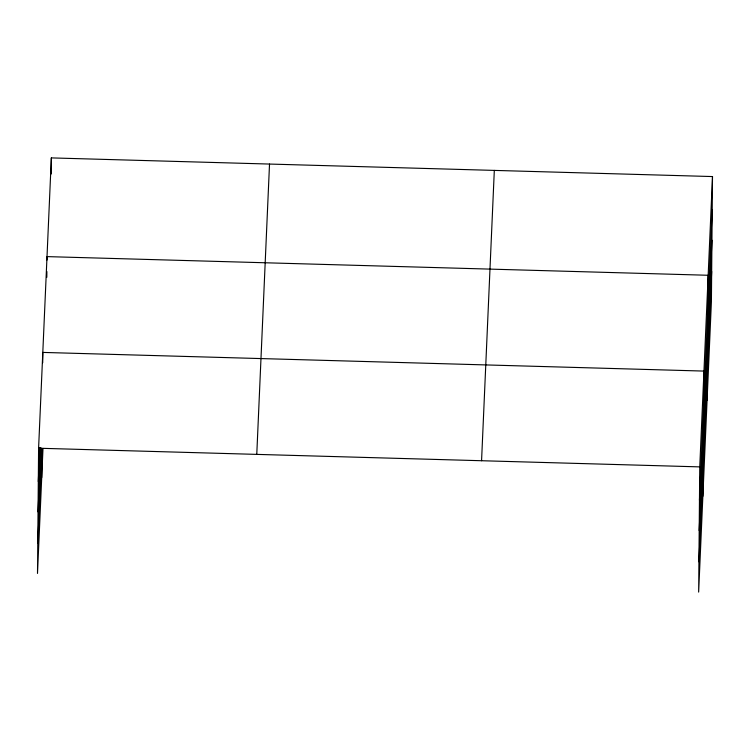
<?xml version="1.0" encoding="UTF-8"?>
<svg xmlns="http://www.w3.org/2000/svg" width="750" height="750" viewBox="0 0 750 750"><rect width="100%" height="100%" fill="white"/><g stroke="black" fill="none" stroke-linecap="round" stroke-linejoin="round"><path stroke-width="1.12" d="M712.5 176.559L699.75 466.884L698.653 592.097L711.403 301.772L712.5 176.559L51.347 157.903L38.597 448.228L37.5 573.441L42.994 448.425M41.709 477.628L41.962 448.481L37.763 543.122M42.713 362.766L42.797 352.416L703.959 371.081L702.863 496.294M46.828 277.303L46.875 271.556M46.978 260.062L47.006 256.613L708.169 275.269L707.072 400.481M51.206 174L51.347 157.903M38.306 481.566L39.787 447.684M38.034 511.884L40.856 447.628M256.772 454.387L269.522 164.062M481.566 460.734L494.316 170.4M699.459 500.231L712.209 209.897M699.197 530.541L711.947 240.216M698.916 561.778L711.675 271.453M38.597 448.228L699.75 466.884"/></g></svg>
